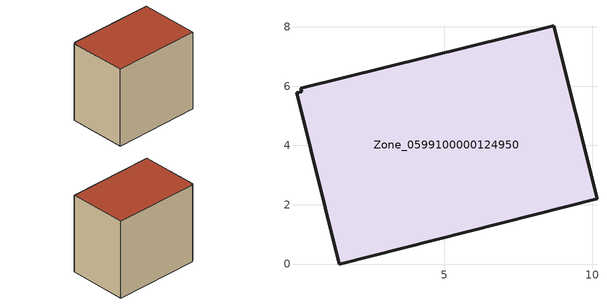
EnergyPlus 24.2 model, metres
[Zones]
Zone_0599100000124950
 floor ground (C_G): 0.03,5.78 0.2,5.81 0.17,5.92 8.7,8.03 10.16,2.21 1.48,0 z0
 wall outside (C_F): 10.16,2.21 8.7,8.03 0.17,5.92 0.2,5.81 0.03,5.78 1.48,0 10.16,2.21 z0:8.1
 roof outside (C_R): 0.2,5.81 0.03,5.78 1.48,0 10.16,2.21 8.7,8.03 0.17,5.92 z8.1
[BUILDING]
Pand.0599100000124950: North Axis=0; Terrain=City; Loads Convergence Tolerance Value=0.04; Temperature Convergence Tolerance Value=0.4; Solar Distribution=FullExterior; Maximum Number of Warmup Days=25; Minimum Number of Warmup Days=1
[Site:Location]
Rotterdam.The.Hague.AP_ZH_NLD Design_Conditions: Latitude=51.96; Longitude=4.45; Time Zone=1; Elevation=-4.5
[SITE:GROUNDTEMPERATURE:BUILDINGSURFACE]
18, 18, 18, 18, 18, 18, 18, 18, 18, 18, 18, 18
[MATERIAL] Thermal Absorptance=0.9; Solar Absorptance=0.7; Visible Absorptance=0.7
Name | Roughness | Thickness | Conductivity | Density | Specific Heat
G.TI.1965-1974 | MediumSmooth | 0.15 | 0.882353 | 540 | 1210
F.TI.1965-1974 | Rough | 0.3 | 0.697674 | 1920 | 840
R.TI.1965-1974 | MediumRough | 0.2 | 0.232558 | 1500 | 1000
[CONSTRUCTION]
C_G: G.TI.1965-1974
C_F: F.TI.1965-1974
C_R: R.TI.1965-1974
[ZONE]
Zone_0599100000124950: Type=1; Multiplier=1; Ceiling Height=Autocalculate; Volume=Autocalculate; Floor Area=autocalculate; Part of Total Floor Area=Yes
[ZONEINFILTRATION:DESIGNFLOWRATE]
Infil_Zone_0599100000124950: Zone or ZoneList or Space or SpaceList=Zone_0599100000124950; Schedule=AlwaysOn; Design Flow Rate Calculation Method=Flow/Area; Flow Rate per Floor Area=0.003; Constant Term Coefficient=1; Temperature Term Coefficient=0; Velocity Term Coefficient=0; Velocity Squared Term Coefficient=0
[HVACTEMPLATE:ZONE:IDEALLOADSAIRSYSTEM]
Zone_0599100000124950: Maximum Heating Supply Air Temperature=50; Minimum Cooling Supply Air Temperature=13; Maximum Heating Supply Air Humidity Ratio=0.0156; Minimum Cooling Supply Air Humidity Ratio=0.0077; Heating Limit=NoLimit; Cooling Limit=NoLimit; Dehumidification Control Type=ConstantSensibleHeatRatio; Cooling Sensible Heat Ratio=0.7; Dehumidification Setpoint=60; Humidification Control Type=None; Humidification Setpoint=30; Outdoor Air Method=None; Outdoor Air Flow Rate per Person=0.00944; Outdoor Air Flow Rate per Zone Floor Area=0; Outdoor Air Flow Rate per Zone=0; Demand Controlled Ventilation Type=None; Outdoor Air Economizer Type=NoEconomizer; Heat Recovery Type=None; Sensible Heat Recovery Effectiveness=0.7; Latent Heat Recovery Effectiveness=0.65
[ZONECONTROL:THERMOSTAT]
ThermostatControl_Zone_0599100000124950: Zone or ZoneList=Zone_0599100000124950; Control Type Schedule=DualSetpointControlType; Control 1=Thermostat_Zone_0599100000124950; Temperature Difference Between Cutout And Setpoint=0
[THERMOSTATSETPOINT:DUALSETPOINT]
Thermostat_Zone_0599100000124950: Heating Setpoint Temperature Schedule=HeatingSetpoint_Zone_0599100000124950; Cooling Setpoint Temperature Schedule=CoolingSetpoint_Zone_0599100000124950
[SCHEDULE:COMPACT]
HeatingSetpoint_Zone_0599100000124950: Through: 12/31, For: AllDays, Until: 24:00, 21
CoolingSetpoint_Zone_0599100000124950: Through: 12/31, For: AllDays, Until: 24:00, 24
DualSetpointControlType: Through: 12/31, For: AllDays, Until: 24:00, 4
AlwaysOn: Through: 12/31, For: AllDays, Until: 24:00, 1
